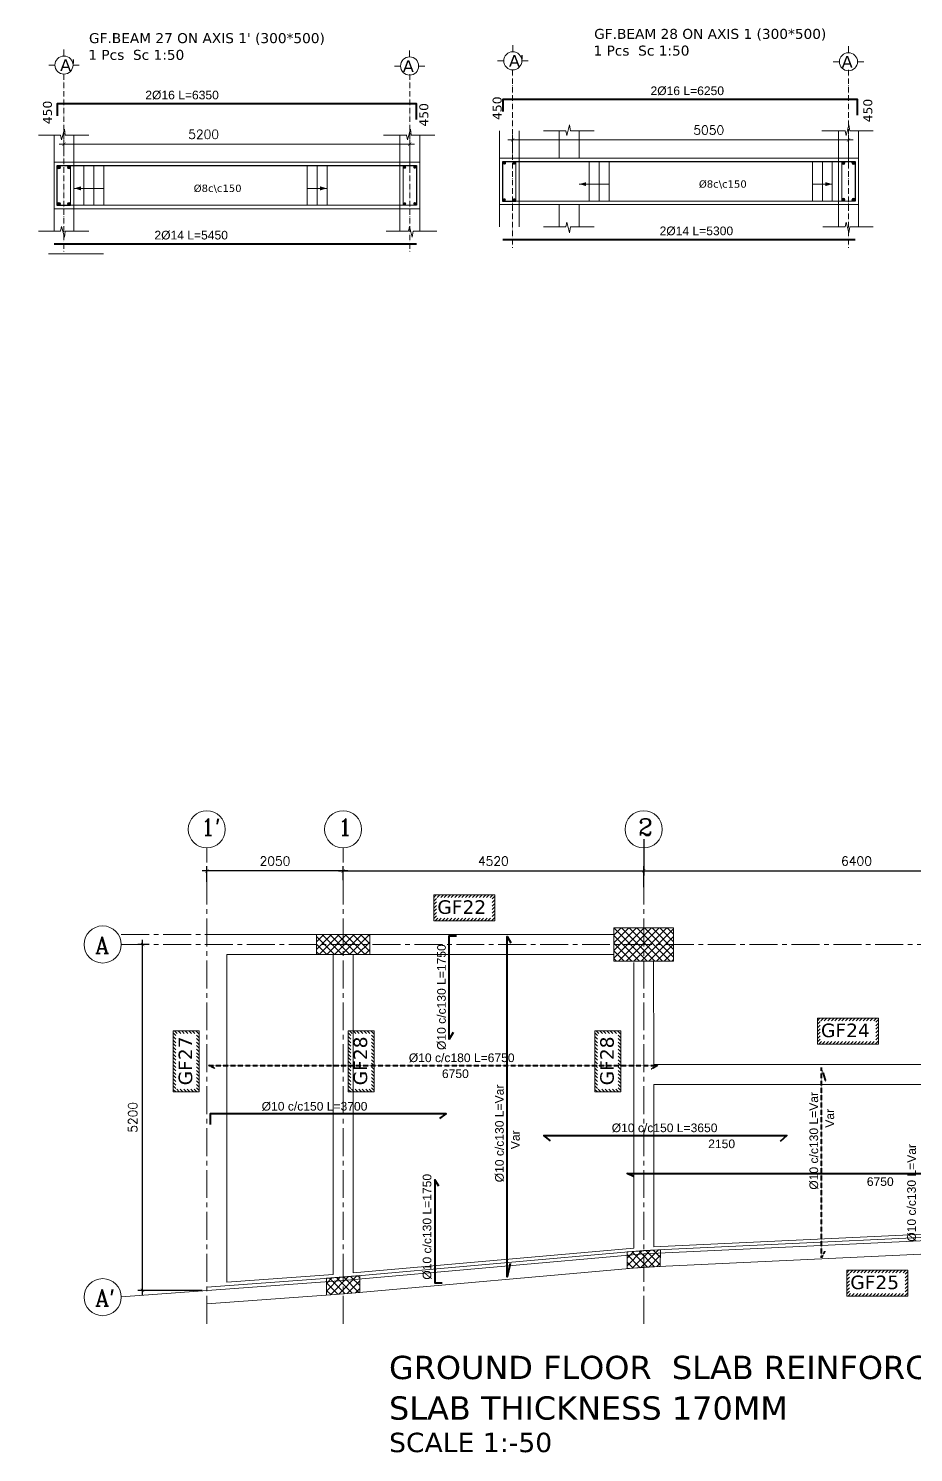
# Model space of a CAD drawing. Header units: inches. Extents: x -26151 to 62940, y -10194 to 246332.
# Drawn here: x 890 to 2221, y 111273 to 113413 of the extents above; entities that cross this region are included whole.
import ezdxf

# ---------------------------------------------------------------- set-up
doc = ezdxf.new("R2010")
doc.units = ezdxf.units.IN
doc.header["$LTSCALE"] = 0.7
doc.header["$MEASUREMENT"] = 0
for name, pattern in [('ACAD_ISO10W100', [18, 12, -3, 0, -3]), ('CENTER2', [1.125, 0.75, -0.125, 0.125, -0.125]), ('DASHED2', [0.375, 0.25, -0.125])]:
    doc.linetypes.add(name, pattern=pattern)
doc.layers.get('0').update_dxf_attribs({"lineweight": 13})
doc.layers.get('Defpoints').update_dxf_attribs({"lineweight": 5})
for name, color, linetype, lineweight in [('axis', 254, 'ACAD_ISO10W100', 9), ('BEAM', 5, 'Continuous', 0), ('BEAM FRAME', 5, 'Continuous', 18), ('COLUMN', 4, 'Continuous', 20), ('dim', 1, 'Continuous', 25), ('elevline', 30, 'Continuous', 20), ('FRAME 070', 5, 'Continuous', 60), ('hach', 9, 'Continuous', 9), ('hach 1', 254, 'Continuous', 9), ('hatch', 9, 'Continuous', 9), ('renforcment', 141, 'Continuous', 40), ('tex', 3, 'Continuous', 25), ('TEXT', 3, 'Continuous', 25), ('top rein. extension', 50, 'Continuous', 20), ('top renforcment', 7, 'Continuous', 40)]:
    doc.layers.add(name, color=color, linetype=linetype, lineweight=lineweight)
doc.styles.add('100', font='romans.shx', dxfattribs={"height": 13.5})
doc.styles.add('GENERATED_STYLE_4', font='verdanai.ttf')
doc.styles.add('romanc', font='verdana.ttf', dxfattribs={"height": 250})
doc.styles.get("Standard").update_dxf_attribs({"font": 'arial.ttf', "height": 13})
doc.dimstyles.new('100', dxfattribs={"dimtxt": 13.5, "dimasz": 5, "dimexe": 7, "dimexo": 7, "dimgap": 8, "dimtad": 1, "dimdec": 0, "dimlfac": 10, "dimzin": 4, "dimdsep": 46, "dimtxsty": '100', "dimblk": 'ARCHTICK', "dimcen": 0.09, "dimdle": 7, "dimclrd": 1, "dimclre": 8, "dimclrt": 2, "dimadec": 0, "dimazin": 1, "dimtfac": 1, "dimtdec": 0, "dimtix": 1, "dimtofl": 0, "dimtmove": 0, "dimatfit": 3, "dimldrblk": 'ARCHTICK', "dimfxl": 0, "dimtolj": 1, "dimtzin": 0, "dimlwd": -1, "dimlwe": -1, "dimarcsym": 0})
doc.dimstyles.new('abr100', dxfattribs={"dimtxt": 15, "dimasz": 5, "dimexe": 7, "dimexo": 7, "dimgap": 8, "dimtad": 1, "dimdec": 0, "dimlfac": 10, "dimzin": 4, "dimdsep": 46, "dimtxsty": '100', "dimblk": 'ARCHTICK', "dimcen": 0.09, "dimdle": 7, "dimclrd": 1, "dimclre": 8, "dimclrt": 2, "dimadec": 0, "dimazin": 1, "dimtfac": 1, "dimtdec": 0, "dimtix": 1, "dimtofl": 0, "dimtmove": 0, "dimatfit": 3, "dimldrblk": 'ARCHTICK', "dimfxl": 0, "dimtolj": 1, "dimtzin": 0, "dimlwd": -1, "dimlwe": -1, "dimarcsym": 0})
doc.dimstyles.get("Standard").update_dxf_attribs({"dimtxt": 13, "dimasz": 5, "dimexe": 0.18, "dimexo": 0.0625, "dimgap": 6, "dimtad": 1, "dimdec": 0, "dimlfac": 10, "dimzin": 0, "dimdsep": 46, "dimtxsty": 'Standard', "dimblk": 'ARCHTICK', "dimcen": 0.09, "dimse1": 1, "dimse2": 1, "dimclrd": 1, "dimclre": 7, "dimclrt": 3, "dimadec": 0, "dimazin": 0, "dimtfac": 1, "dimtdec": 0, "dimtix": 1, "dimtofl": 0, "dimtmove": 0, "dimatfit": 3, "dimldrblk": 'ARCHTICK', "dimfxl": 0, "dimtolj": 1, "dimtzin": 0, "dimarcsym": 0})
doc.dimstyles.new('STANDARD$0', dxfattribs={"dimscale": 0, "dimtxt": 50, "dimasz": 8, "dimexe": 15, "dimexo": 0.0625, "dimgap": 2, "dimtad": 1, "dimdec": 0, "dimzin": 0, "dimdsep": 46, "dimtxsty": 'Standard', "dimblk1": 'ARCHTICK', "dimblk2": 'ARCHTICK', "dimsah": 1, "dimcen": 0.09, "dimdle": 15, "dimclrd": 3, "dimclre": 3, "dimclrt": 3, "dimazin": 0, "dimtfac": 1, "dimtdec": 0, "dimtofl": 0, "dimtmove": 1, "dimatfit": 3, "dimldrblk": 'ARCHTICK', "dimfxl": 0, "dimtolj": 1, "dimtzin": 0, "dimarcsym": 0})
pattern_1 = [(45, (-460756.624, -147577.451), (-5.7452426, 5.7452426), []), (135, (-460756.624, -147577.451), (-5.7452426, -5.7452426), [])]
pattern_2 = [(45, (-460744.624, -147577.451), (-5.7452426, 5.7452426), []), (135, (-460744.624, -147577.451), (-5.7452426, -5.7452426), [])]

# ---------------------------------------------------------------- blocks, each defined once
blk = doc.blocks.new('_ArchTick')
at = {"color": 0, "linetype": 'ByBlock', "lineweight": 0, "const_width": 0.15}
blk.add_lwpolyline([(-0.5, -0.5), (0.5, 0.5)], dxfattribs=at)
blk = doc.blocks.new('*D914')
at = {"color": 1, "transparency": 16777216}
blk.add_line((1470.8, 113239.2), (936.8, 113239.2), dxfattribs=at)
at = {"color": 8, "transparency": 16777216}
for p, q in [((943.8, 113221), (943.8, 113246.2)), ((1463.8, 113202.6), (1463.8, 113246.2))]:
    blk.add_line(p, q, dxfattribs=at)
at = {"layer": 'Defpoints', "color": 0, "transparency": 16777216}
for p in [(943.8, 113239.2), (943.8, 113214), (1463.8, 113195.6)]:
    blk.add_point(p, dxfattribs=at)
at = {"color": 1, "transparency": 16777216, "xscale": 5, "yscale": 5, "zscale": 5, "rotation": 180}
blk.add_blockref('_ArchTick', (943.8, 113239.2), dxfattribs=at)
at = {"color": 1, "transparency": 16777216, "xscale": 5, "yscale": 5, "zscale": 5}
blk.add_blockref('_ArchTick', (1463.8, 113239.2), dxfattribs=at)
at = {"color": 2, "transparency": 16777216, "insert": (1153.8, 113253.9), "char_height": 13.5, "attachment_point": 5, "style": '100'}
blk.add_mtext('\\A1;5200', dxfattribs=at)
blk = doc.blocks.new('*D915')
at = {"layer": 'Defpoints', "color": 0, "transparency": 16777216}
for p in [(935.8, 113089.2, -37318.8), (935.8, 113089.2), (1370.8, 113089.2, -13870.6)]:
    blk.add_point(p, dxfattribs=at)
at = {"layer": 'TEXT', "color": 3, "transparency": 16777216, "insert": (1135.1, 113102.2), "char_height": 13, "attachment_point": 5}
blk.add_mtext('\\A1;2%%C14 L=5450', dxfattribs=at)
blk = doc.blocks.new('*D916')
at = {"layer": 'Defpoints', "color": 0, "transparency": 16777216}
for p in [(890.4, 113299.8, -440.4), (1420.4, 113299.8, 46.4), (1420.4, 113299.8)]:
    blk.add_point(p, dxfattribs=at)
at = {"layer": 'TEXT', "color": 3, "transparency": 16777216, "insert": (1121.4, 113312.8), "char_height": 13, "attachment_point": 5}
blk.add_mtext('\\A1;2%%C16 L=6350', dxfattribs=at)
blk = doc.blocks.new('*D917')
at = {"color": 8, "transparency": 16777216}
for p, q in [((1618.5, 113225.3), (1618.5, 113252.6)), ((2123.5, 113209), (2123.5, 113252.6))]:
    blk.add_line(p, q, dxfattribs=at)
at = {"color": 1, "transparency": 16777216}
blk.add_line((2130.5, 113245.6), (1611.5, 113245.6), dxfattribs=at)
at = {"layer": 'Defpoints', "color": 0, "transparency": 16777216}
for p in [(1618.5, 113245.6), (1618.5, 113218.3, 217.9), (2123.5, 113202)]:
    blk.add_point(p, dxfattribs=at)
at = {"color": 1, "transparency": 16777216, "xscale": 5, "yscale": 5, "zscale": 5, "rotation": 180}
blk.add_blockref('_ArchTick', (1618.5, 113245.6), dxfattribs=at)
at = {"color": 1, "transparency": 16777216, "xscale": 5, "yscale": 5, "zscale": 5}
blk.add_blockref('_ArchTick', (2123.5, 113245.6), dxfattribs=at)
at = {"color": 2, "transparency": 16777216, "insert": (1913.5, 113260.3), "char_height": 13.5, "attachment_point": 5, "style": '100'}
blk.add_mtext('\\A1;5050', dxfattribs=at)
blk = doc.blocks.new('*D918')
at = {"layer": 'Defpoints', "color": 0, "transparency": 16777216}
for p in [(1695.5, 113095.6, -37318.8), (1695.5, 113095.6), (2130.5, 113095.6, -13870.6)]:
    blk.add_point(p, dxfattribs=at)
at = {"layer": 'TEXT', "color": 3, "transparency": 16777216, "insert": (1894.8, 113108.6), "char_height": 13, "attachment_point": 5}
blk.add_mtext('\\A1;2%%C14 L=5300', dxfattribs=at)
blk = doc.blocks.new('*D919')
at = {"layer": 'Defpoints', "color": 0, "transparency": 16777216}
for p in [(1650.1, 113306.2, -440.4), (2180.1, 113306.2, 46.4), (2180.1, 113306.2)]:
    blk.add_point(p, dxfattribs=at)
at = {"layer": 'TEXT', "color": 3, "transparency": 16777216, "insert": (1881.1, 113319.2), "char_height": 13, "attachment_point": 5}
blk.add_mtext('\\A1;2%%C16 L=6250', dxfattribs=at)
blk = doc.blocks.new('*D1832')
at = {"layer": 'Defpoints', "color": 0, "transparency": 16777216}
for p in [(1815.6, 112146.8), (1363.6, 112125.9), (1815.6, 112115.2)]:
    blk.add_point(p, dxfattribs=at)
at = {"layer": 'dim', "color": 1, "transparency": 16777216}
blk.add_line((1356.6, 112146.8), (1822.6, 112146.8), dxfattribs=at)
at = {"layer": 'dim', "color": 8, "transparency": 16777216}
for p, q in [((1363.6, 112132.9), (1363.6, 112153.8)), ((1815.6, 112122.2), (1815.6, 112153.8))]:
    blk.add_line(p, q, dxfattribs=at)
at = {"layer": 'dim', "color": 1, "transparency": 16777216, "xscale": 5, "yscale": 5, "zscale": 5, "rotation": 180}
blk.add_blockref('_ArchTick', (1363.6, 112146.8), dxfattribs=at)
at = {"layer": 'dim', "color": 1, "transparency": 16777216, "xscale": 5, "yscale": 5, "zscale": 5}
blk.add_blockref('_ArchTick', (1815.6, 112146.8), dxfattribs=at)
at = {"layer": 'dim', "color": 2, "transparency": 16777216, "insert": (1589.6, 112161.6), "char_height": 13.5, "attachment_point": 5, "style": '100'}
blk.add_mtext('\\A1;4520', dxfattribs=at)
blk = doc.blocks.new('*D1834')
at = {"layer": 'Defpoints', "color": 0, "transparency": 16777216}
for p in [(1062, 112036.3), (1078.7, 112036.3), (1158.6, 111516.3)]:
    blk.add_point(p, dxfattribs=at)
at = {"layer": 'dim', "color": 8, "transparency": 16777216}
for p, q in [((1071.7, 112036.3), (1055, 112036.3)), ((1151.6, 111516.3), (1055, 111516.3))]:
    blk.add_line(p, q, dxfattribs=at)
at = {"layer": 'dim', "color": 1, "transparency": 16777216}
blk.add_line((1062, 111509.3), (1062, 112043.3), dxfattribs=at)
at = {"layer": 'dim', "color": 1, "transparency": 16777216, "xscale": 5, "yscale": 5, "zscale": 5}
for p, rotation in [((1062, 112036.3), 90), ((1062, 111516.3), 270)]:
    blk.add_blockref('_ArchTick', p, dxfattribs=dict(at, rotation=rotation))
at = {"layer": 'dim', "color": 2, "transparency": 16777216, "insert": (1047.3, 111776.3), "char_height": 13.5, "attachment_point": 5, "rotation": 90, "style": '100'}
blk.add_mtext('\\A1;5200', dxfattribs=at)
blk = doc.blocks.new('*D1836')
at = {"layer": 'Defpoints', "color": 0, "transparency": 16777216}
for p in [(1158.6, 112146.8), (1158.6, 112123.3), (1363.6, 112126.3)]:
    blk.add_point(p, dxfattribs=at)
at = {"layer": 'dim', "color": 1, "transparency": 16777216}
blk.add_line((1370.6, 112146.8), (1151.6, 112146.8), dxfattribs=at)
at = {"layer": 'dim', "color": 8, "transparency": 16777216}
for p, q in [((1158.6, 112130.3), (1158.6, 112153.8)), ((1363.6, 112133.3), (1363.6, 112153.8))]:
    blk.add_line(p, q, dxfattribs=at)
at = {"layer": 'dim', "color": 1, "transparency": 16777216, "xscale": 5, "yscale": 5, "zscale": 5, "rotation": 180}
blk.add_blockref('_ArchTick', (1158.6, 112146.8), dxfattribs=at)
at = {"layer": 'dim', "color": 1, "transparency": 16777216, "xscale": 5, "yscale": 5, "zscale": 5}
blk.add_blockref('_ArchTick', (1363.6, 112146.8), dxfattribs=at)
at = {"layer": 'dim', "color": 2, "transparency": 16777216, "insert": (1261.1, 112161.6), "char_height": 13.5, "attachment_point": 5, "style": '100'}
blk.add_mtext('\\A1;2050', dxfattribs=at)
blk = doc.blocks.new('*D1837')
at = {"layer": 'Defpoints', "color": 0, "transparency": 16777216}
for p in [(1815.6, 112201.4), (2455.6, 112146.8), (2455.6, 112117.8)]:
    blk.add_point(p, dxfattribs=at)
at = {"layer": 'dim', "color": 8, "transparency": 16777216}
for p, q in [((1815.6, 112194.4), (1815.6, 112139.8)), ((2455.6, 112124.8), (2455.6, 112153.8))]:
    blk.add_line(p, q, dxfattribs=at)
at = {"layer": 'dim', "color": 1, "transparency": 16777216}
blk.add_line((1808.6, 112146.8), (2462.6, 112146.8), dxfattribs=at)
at = {"layer": 'dim', "color": 1, "transparency": 16777216, "xscale": 5, "yscale": 5, "zscale": 5, "rotation": 180}
blk.add_blockref('_ArchTick', (1815.6, 112146.8), dxfattribs=at)
at = {"layer": 'dim', "color": 1, "transparency": 16777216, "xscale": 5, "yscale": 5, "zscale": 5}
blk.add_blockref('_ArchTick', (2455.6, 112146.8), dxfattribs=at)
at = {"layer": 'dim', "color": 2, "transparency": 16777216, "insert": (2135.6, 112161.6), "char_height": 13.5, "attachment_point": 5, "style": '100'}
blk.add_mtext('\\A1;6400', dxfattribs=at)
blk = doc.blocks.new('*D1838')
at = {"layer": 'Defpoints', "color": 0, "transparency": 16777216}
for p in [(1815.6, 111723.9, -26473), (2030.6, 111723.9, -40395.4), (2030.6, 111723.9)]:
    blk.add_point(p, dxfattribs=at)
at = {"layer": 'TEXT', "color": 3, "transparency": 16777216, "insert": (1932.8, 111736.5), "char_height": 13, "attachment_point": 5}
blk.add_mtext('\\A1;2150', dxfattribs=at)
blk = doc.blocks.new('*D1839')
at = {"layer": 'Defpoints', "color": 0, "transparency": 16777216}
for p in [(1665.6, 111749.1), (2030.6, 111749.1), (2030.6, 111747.4)]:
    blk.add_point(p, dxfattribs=at)
at = {"layer": 'TEXT', "color": 3, "transparency": 16777216, "insert": (1847, 111760.4), "char_height": 13, "attachment_point": 5}
blk.add_mtext('\\A1;%%C10 c/c150 L=3650', dxfattribs=at)
blk = doc.blocks.new('*D1844')
at = {"layer": 'Defpoints', "color": 0, "transparency": 16777216}
for p in [(1161.6, 111829.2, -19467.6), (1836.6, 111829.2, -59863), (1836.6, 111829.2)]:
    blk.add_point(p, dxfattribs=at)
at = {"layer": 'TEXT', "color": 3, "transparency": 16777216, "insert": (1532.4, 111841.9), "char_height": 13, "attachment_point": 5}
blk.add_mtext('\\A1;6750', dxfattribs=at)
blk = doc.blocks.new('*D1845')
at = {"layer": 'Defpoints', "color": 0, "transparency": 16777216}
for p in [(1161.6, 111854.4), (1836.6, 111854.4, -19467.6), (1836.6, 111852.7)]:
    blk.add_point(p, dxfattribs=at)
at = {"layer": 'TEXT', "color": 3, "transparency": 16777216, "insert": (1541.9, 111865.7), "char_height": 13, "attachment_point": 5}
blk.add_mtext('\\A1;%%C10 c/c180 L=6750', dxfattribs=at)
blk = doc.blocks.new('*D1846')
at = {"layer": 'Defpoints', "color": 0, "transparency": 16777216}
for p in [(1790.6, 111667.1, -19467.6), (2465.6, 111667.1, -59863), (2465.6, 111667.1)]:
    blk.add_point(p, dxfattribs=at)
at = {"layer": 'TEXT', "color": 3, "transparency": 16777216, "insert": (2171.3, 111679.7), "char_height": 13, "attachment_point": 5}
blk.add_mtext('\\A1;6750', dxfattribs=at)
blk = doc.blocks.new('*D1847')
at = {"layer": 'Defpoints', "color": 0, "transparency": 16777216}
for p in [(1921.1, 111692.2), (2596.2, 111692.2, -19467.6), (2596.2, 111690.5)]:
    blk.add_point(p, dxfattribs=at)
at = {"layer": 'TEXT', "color": 3, "transparency": 16777216, "insert": (2311.4, 111703.5), "char_height": 13, "attachment_point": 5}
blk.add_mtext('\\A1;%%C10 c/c180 L=6800', dxfattribs=at)
blk = doc.blocks.new('*D1852')
at = {"layer": 'Defpoints', "color": 0, "transparency": 16777216}
for p in [(1501.3, 111667.8), (1501.3, 111492.8), (1503, 111492.8)]:
    blk.add_point(p, dxfattribs=at)
at = {"layer": 'TEXT', "color": 3, "transparency": 16777216, "insert": (1490, 111611.9), "char_height": 13, "attachment_point": 5, "rotation": 90}
blk.add_mtext('\\A1;%%C10 c/c130 L=1750', dxfattribs=at)
blk = doc.blocks.new('*D1853')
at = {"layer": 'Defpoints', "color": 0, "transparency": 16777216}
for p in [(1635.4, 112061.3, -59863), (1635.4, 112061.3), (1635.4, 111596.3, -59863)]:
    blk.add_point(p, dxfattribs=at)
at = {"layer": 'TEXT', "color": 3, "transparency": 16777216, "insert": (1622.8, 111742.7), "char_height": 13, "attachment_point": 5, "rotation": 90}
blk.add_mtext('\\A1;Var', dxfattribs=at)
blk = doc.blocks.new('*D1854')
at = {"layer": 'Defpoints', "color": 0, "transparency": 16777216}
for p in [(1610.2, 112061.3, -19467.6), (1611.9, 112061.3), (1610.2, 111596.2, -40395.4)]:
    blk.add_point(p, dxfattribs=at)
at = {"layer": 'TEXT', "color": 3, "transparency": 16777216, "insert": (1598.9, 111752.2), "char_height": 13, "attachment_point": 5, "rotation": 90}
blk.add_mtext('\\A1;%%C10 c/c130 L=Var', dxfattribs=at)
blk = doc.blocks.new('*D1855')
at = {"layer": 'Defpoints', "color": 0, "transparency": 16777216}
for p in [(2108.1, 111872.3, -119726), (2108.1, 111872.3), (2108.1, 111596.3, -59863)]:
    blk.add_point(p, dxfattribs=at)
at = {"layer": 'TEXT', "color": 3, "transparency": 16777216, "insert": (2095.5, 111774.9), "char_height": 13, "attachment_point": 5, "rotation": 90}
blk.add_mtext('\\A1;Var', dxfattribs=at)
blk = doc.blocks.new('*D1856')
at = {"layer": 'Defpoints', "color": 0, "transparency": 16777216}
for p in [(2082.9, 111872.3, -79330.7), (2084.6, 111872.3), (2082.9, 111596.2, -40395.4)]:
    blk.add_point(p, dxfattribs=at)
at = {"layer": 'TEXT', "color": 3, "transparency": 16777216, "insert": (2071.6, 111741.1), "char_height": 13, "attachment_point": 5, "rotation": 90}
blk.add_mtext('\\A1;%%C10 c/c130 L=Var', dxfattribs=at)
blk = doc.blocks.new('*D1861')
at = {"layer": 'Defpoints', "color": 0, "transparency": 16777216}
for p in [(1148.6, 111781.5), (1148.6, 111779.8), (1518.6, 111781.5, 13009.9)]:
    blk.add_point(p, dxfattribs=at)
at = {"layer": 'TEXT', "color": 3, "transparency": 16777216, "insert": (1320.6, 111792.8), "char_height": 13, "attachment_point": 5}
blk.add_mtext('\\A1;%%C10 c/c150 L=3700', dxfattribs=at)
blk = doc.blocks.new('*D1862')
at = {"layer": 'Defpoints', "color": 0, "transparency": 16777216}
for p in [(2229.9, 111718.9), (2229.9, 111543.9), (2231.6, 111543.9)]:
    blk.add_point(p, dxfattribs=at)
at = {"layer": 'TEXT', "color": 3, "transparency": 16777216, "insert": (2218.6, 111662.9), "char_height": 13, "attachment_point": 5, "rotation": 90}
blk.add_mtext('\\A1;%%C10 c/c130 L=Var', dxfattribs=at)
blk = doc.blocks.new('*D1865')
at = {"layer": 'Defpoints', "color": 0, "transparency": 16777216}
for p in [(1523, 112076.2), (1524.7, 112076.2), (1523, 111901.2)]:
    blk.add_point(p, dxfattribs=at)
at = {"layer": 'TEXT', "color": 3, "transparency": 16777216, "insert": (1511.7, 111957.1), "char_height": 13, "attachment_point": 5, "rotation": 90}
blk.add_mtext('\\A1;%%C10 c/c130 L=1750', dxfattribs=at)

msp = doc.modelspace()

# ---------------------------------------------------------------- hatches: boundary and pattern name
at = {"layer": 'elevline'}
for points in [[(1604, 113210.75, -1), (1608.76, 113210.75, -1)], [(1618.36, 113210.57, -1), (1623.12, 113210.57, -1)], [(2118.27, 113210.92, 1), (2113.51, 113210.92, 1)], [(2128.76, 113210.92, -1), (2133.51, 113210.92, -1)], [(938.57, 113204.51, 1), (933.81, 113204.51, 1)], [(949.06, 113204.51, -1), (953.81, 113204.51, -1)], [(1453.75, 113204.46, -1), (1458.51, 113204.46, -1)], [(1468.96, 113204.58, -1), (1473.72, 113204.58, -1)], [(938.57, 113149.27, -1), (933.81, 113149.27, -1)], [(949.06, 113149.27, 1), (953.81, 113149.27, 1)], [(1453.79, 113149.47, -1), (1458.54, 113149.47, -1)], [(1469, 113149.84, -1), (1473.75, 113149.84, -1)], [(1603.61, 113155.59, -1), (1608.36, 113155.59, -1)], [(1618.62, 113155.51, -1), (1623.38, 113155.51, -1)], [(2118.27, 113155.67, -1), (2113.51, 113155.67, -1)], [(2128.76, 113155.67, 1), (2133.51, 113155.67, 1)]]:
    msp.add_hatch(color=256, dxfattribs=at).paths.add_polyline_path(points)
at = {"layer": 'hach 1', "linetype": 'ByBlock'}
h = msp.add_hatch(dxfattribs=at)
h.set_pattern_fill('ANSI31', color=256, scale=30, style=0)
h.set_pattern_definition([(45, (13957.3154, -7567.46), (-2.65165043, 2.65165043), [])])
h.paths.add_polyline_path([(1591.86, 112110.71), (1499.92, 112110.71), (1499.92, 112071.71), (1591.86, 112071.71)])
h.paths.add_polyline_path([(1587.86, 112106.71), (1587.86, 112075.71), (1503.92, 112075.71), (1503.92, 112106.71)], flags=16)
h = msp.add_hatch(dxfattribs=at)
h.set_pattern_fill('ANSI31', color=256, scale=30, style=0)
h.set_pattern_definition([(45, (14534.163, -7752.7618), (-2.65165043, 2.65165043), [])])
h.paths.add_polyline_path([(2168.71, 111925.41), (2076.77, 111925.41), (2076.77, 111886.41), (2168.71, 111886.41)])
h.paths.add_polyline_path([(2164.71, 111921.41), (2164.71, 111890.41), (2080.77, 111890.41), (2080.77, 111921.41)], flags=16)
h = msp.add_hatch(dxfattribs=at)
h.set_pattern_fill('ANSI31', color=256, scale=30, angle=90, style=0)
h.set_pattern_definition([(135, (120786.3127, 124271.9737), (-2.65165043, -2.65165043), [])])
h.paths.add_polyline_path([(1108.15, 111906.52), (1108.15, 111814.58), (1147.15, 111814.58), (1147.15, 111906.52)])
h.paths.add_polyline_path([(1112.15, 111902.52), (1143.15, 111902.52), (1143.15, 111818.58), (1112.15, 111818.58)], flags=16)
h = msp.add_hatch(dxfattribs=at)
h.set_pattern_fill('ANSI31', color=256, scale=30, angle=90, style=0)
h.set_pattern_definition([(135, (121049.41, 124271.9737), (-2.65165043, -2.65165043), [])])
h.paths.add_polyline_path([(1371.24, 111906.52), (1371.24, 111814.58), (1410.24, 111814.58), (1410.24, 111906.52)])
h.paths.add_polyline_path([(1375.24, 111902.52), (1406.24, 111902.52), (1406.24, 111818.58), (1375.24, 111818.58)], flags=16)
h = msp.add_hatch(dxfattribs=at)
h.set_pattern_fill('ANSI31', color=256, scale=30, angle=90, style=0)
h.set_pattern_definition([(135, (121420.309, 124271.9737), (-2.65165043, -2.65165043), [])])
h.paths.add_polyline_path([(1742.14, 111906.52), (1742.14, 111814.58), (1781.14, 111814.58), (1781.14, 111906.52)])
h.paths.add_polyline_path([(1746.14, 111902.52), (1777.14, 111902.52), (1777.14, 111818.58), (1746.14, 111818.58)], flags=16)
h = msp.add_hatch(dxfattribs=at)
h.set_pattern_fill('ANSI31', color=256, scale=30, style=0)
h.set_pattern_definition([(45, (14578.263, -8131.541), (-2.65165043, 2.65165043), [])])
h.paths.add_polyline_path([(2212.81, 111546.63), (2120.87, 111546.63), (2120.87, 111507.63), (2212.81, 111507.63)])
h.paths.add_polyline_path([(2208.81, 111542.63), (2208.81, 111511.63), (2124.87, 111511.63), (2124.87, 111542.63)], flags=16)
at = {"layer": 'hatch', "ltscale": 0.5}
h = msp.add_hatch(dxfattribs=at)
h.set_pattern_fill('NET', color=256, scale=65, angle=45, style=0)
h.set_pattern_definition(pattern_2)
h.paths.add_polyline_path([(1770.57, 112061.26), (1860.57, 112061.26), (1860.57, 112011.26), (1770.57, 112011.26)])
h = msp.add_hatch(dxfattribs=at)
h.set_pattern_fill('NET', color=256, scale=65, angle=45, style=0)
h.set_pattern_definition(pattern_1)
h.paths.add_polyline_path([(1323.57, 112051.25), (1403.57, 112051.26), (1403.57, 112021.26), (1323.57, 112021.26)])
h = msp.add_hatch(dxfattribs=at)
h.set_pattern_fill('NET', color=256, scale=65, angle=45, style=0)
h.set_pattern_definition(pattern_2)
h.paths.add_polyline_path([(1790.57, 111574.07), (1840.61, 111577.44), (1840.57, 111552.41), (1790.57, 111548.97)])
h = msp.add_hatch(dxfattribs=at)
h.set_pattern_fill('NET', color=256, scale=65, angle=45, style=0)
h.set_pattern_definition(pattern_1)
h.paths.add_polyline_path([(1338.57, 111534.44), (1388.57, 111538.49), (1388.55, 111513.39), (1338.57, 111509.38)])

# ---------------------------------------------------------------- linework, layer by layer
at = {"lineweight": 20}
for centre in [(1158.55, 112209.31), (1363.55, 112209.31), (1815.55, 112209.31), (1002.01, 112036.26), (1002.01, 111506.13)]:
    msp.add_ellipse(centre, major_axis=(-0.02, 27.86), ratio=1, start_param=4.7118466, end_param=10.9950319, dxfattribs=at)
at = {"layer": 'axis'}
for p, q in [((943.81, 113344.41, -314.97), (943.81, 113077.15, -314.97)), ((1463.81, 113344.41, -314.97), (1463.81, 113077.15, -314.97)), ((1618.51, 113350.82, -97.06), (1618.51, 113083.56, -97.06)), ((2123.51, 113350.82, -97.06), (2123.51, 113083.56, -97.06))]:
    msp.add_line(p, q, dxfattribs=at)
at = {"layer": 'axis', "linetype": 'CENTER2', "ltscale": 80}
for p, q in [((1158.57, 111466.26), (1158.57, 112181.45)), ((1363.57, 111466.26), (1363.57, 112181.45)), ((1815.57, 111466.26), (1815.57, 112181.45)), ((1029.87, 112051.26), (1770.57, 112051.26)), ((1029.87, 112036.26), (3774.99, 112036.26))]:
    msp.add_line(p, q, dxfattribs=at)
at = {"layer": 'BEAM', "linetype": 'Continuous'}
for p, q in [((1348.57, 112021.26), (1348.57, 111540.19)), ((1378.57, 112021.26), (1378.57, 111542.63)), ((1830.62, 111855.96), (2440.57, 111855.96)), ((1830.63, 111825.96), (2440.57, 111825.96))]:
    msp.add_line(p, q, dxfattribs=at)
at = {"layer": 'BEAM FRAME'}
for points, elevation in [([(1478.81, 113141.89), (928.81, 113141.89), (928.81, 113211.89), (1478.81, 113211.89)], -97.06), ([(2138.51, 113148.3), (1598.51, 113148.3), (1598.51, 113218.3), (2138.51, 113218.3)], 120.85)]:
    msp.add_lwpolyline(points, close=True, dxfattribs=dict(at, elevation=elevation))
at = {"layer": 'COLUMN', "lineweight": 20}
for p, q in [((928.81, 113252.82, -97.06), (928.81, 113211.89, -97.06)), ((958.81, 113252.82, -97.06), (958.81, 113211.89, -97.06)), ((1448.81, 113252.82, -97.06), (1448.81, 113211.89, -97.06)), ((1478.81, 113252.82, -97.06), (1478.81, 113211.89, -97.06)), ((1598.51, 113259.22, 120.85), (1598.51, 113218.3, 120.85)), ((1628.51, 113259.22, 120.85), (1628.51, 113218.3, 120.85)), ((1688.51, 113259.22, 120.85), (1688.51, 113218.3, 120.85)), ((1718.51, 113259.22, 120.85), (1718.51, 113218.3, 120.85)), ((2108.51, 113259.22, 120.85), (2108.51, 113218.3, 120.85)), ((2138.51, 113259.22, 120.85), (2138.51, 113218.3, 120.85)), ((1598.51, 113114.87, 120.85), (1598.51, 113148.3, 120.85)), ((1628.51, 113114.87, 120.85), (1628.51, 113148.3, 120.85)), ((1688.51, 113114.87, 120.85), (1688.51, 113148.3, 120.85)), ((1718.51, 113114.87, 120.85), (1718.51, 113148.3, 120.85)), ((2108.51, 113114.87, 120.85), (2108.51, 113148.3, 120.85)), ((2138.51, 113114.87, 120.85), (2138.51, 113148.3, 120.85)), ((928.81, 113108.46, -97.06), (928.81, 113141.89, -97.06)), ((958.81, 113108.46, -97.06), (958.81, 113141.89, -97.06)), ((1448.81, 113108.46, -97.06), (1448.81, 113141.89, -97.06)), ((1478.81, 113108.46, -97.06), (1478.81, 113141.89, -97.06))]:
    msp.add_line(p, q, dxfattribs=at)
at = {"layer": 'COLUMN'}
for points in [[(1770.57, 112061.26), (1860.57, 112061.26), (1860.57, 112011.26), (1770.57, 112011.26)], [(1323.57, 112051.25), (1403.57, 112051.26), (1403.57, 112021.26), (1323.57, 112021.26)], [(1790.57, 111574.07), (1840.61, 111577.44), (1840.57, 111552.41), (1790.57, 111548.97)], [(1338.57, 111534.44), (1388.57, 111538.49), (1388.55, 111513.39), (1338.57, 111509.38)]]:
    msp.add_lwpolyline(points, close=True, dxfattribs=at)
at = {"layer": 'elevline'}
for p, q in [((1733.51, 113153.3, -97.06), (1733.51, 113213.3, -97.06)), ((1748.51, 113153.3, -97.06), (1748.51, 113213.3, -97.06)), ((1763.51, 113153.3, -97.06), (1763.51, 113213.3, -97.06)), ((2069.24, 113153.3, -97.06), (2069.24, 113213.3, -97.06)), ((2084.24, 113153.3, -97.06), (2084.24, 113213.3, -97.06)), ((2099.2, 113153.3, -97.06), (2099.2, 113213.3, -97.06)), ((973.81, 113146.89, -314.97), (973.81, 113206.89, -314.97)), ((988.81, 113146.89, -314.97), (988.81, 113206.89, -314.97)), ((1003.81, 113146.89, -314.97), (1003.81, 113206.89, -314.97)), ((1309.54, 113146.89, -314.97), (1309.54, 113206.89, -314.97)), ((1324.54, 113146.89, -314.97), (1324.54, 113206.89, -314.97)), ((1339.5, 113146.89, -314.97), (1339.5, 113206.89, -314.97))]:
    msp.add_line(p, q, dxfattribs=at)
for centre in [(2115.89, 113210.92, -97.06), (2131.14, 113210.92, -97.06), (936.19, 113204.51, -314.97), (951.43, 113204.51, -314.97), (936.19, 113149.27, -314.97), (951.43, 113149.27, -314.97), (2115.89, 113155.67, -97.06), (2131.14, 113155.67, -97.06)]:
    msp.add_circle(centre, 2.38, dxfattribs=at)
at = {"layer": 'FRAME 070', "lineweight": 20}
for p, q in [((938.81, 113252.82, -97.06), (905.42, 113252.82, -97.06)), ((940.31, 113245.74, -97.06), (938.81, 113252.82, -97.06)), ((944.5, 113261.82, -97.06), (940.31, 113245.74, -97.06)), ((945.85, 113252.82, -97.06), (944.5, 113261.82, -97.06)), ((981.2, 113252.82, -97.06), (945.85, 113252.82, -97.06)), ((1459.46, 113252.82, -97.06), (1424.1, 113252.82, -97.06)), ((1460.49, 113245.74, -97.06), (1458.98, 113252.82, -97.06)), ((1464.67, 113261.82, -97.06), (1460.49, 113245.74, -97.06)), ((1466.02, 113252.82, -97.06), (1464.67, 113261.82, -97.06)), ((1501.37, 113252.82, -97.06), (1466.02, 113252.82, -97.06)), ((1698.51, 113259.22, 120.85), (1665.12, 113259.22, 120.85)), ((1700.02, 113252.15, 120.85), (1698.51, 113259.22, 120.85)), ((1704.2, 113268.22, 120.85), (1700.02, 113252.15, 120.85)), ((1705.55, 113259.22, 120.85), (1704.2, 113268.22, 120.85)), ((1740.9, 113259.22, 120.85), (1705.55, 113259.22, 120.85)), ((2118.99, 113259.22, 120.85), (2083.63, 113259.22, 120.85)), ((2120.02, 113252.15, 120.85), (2118.51, 113259.22, 120.85)), ((2124.2, 113268.22, 120.85), (2120.02, 113252.15, 120.85)), ((2125.55, 113259.22, 120.85), (2124.2, 113268.22, 120.85)), ((2160.9, 113259.22, 120.85), (2125.55, 113259.22, 120.85)), ((938.81, 113108.46, -97.06), (905.42, 113108.46, -97.06)), ((940.31, 113115.54, -97.06), (938.81, 113108.46, -97.06)), ((944.5, 113099.46, -97.06), (940.31, 113115.54, -97.06)), ((945.85, 113108.46, -97.06), (944.5, 113099.46, -97.06)), ((981.2, 113108.46, -97.06), (945.85, 113108.46, -97.06)), ((1461.88, 113108.46, -97.06), (1428.49, 113108.46, -97.06)), ((1463.39, 113115.54, -97.06), (1461.88, 113108.46, -97.06)), ((1467.57, 113099.46, -97.06), (1463.39, 113115.54, -97.06)), ((1468.92, 113108.46, -97.06), (1467.57, 113099.46, -97.06)), ((1504.28, 113108.46, -97.06), (1468.92, 113108.46, -97.06)), ((1698.51, 113114.87, 120.85), (1665.12, 113114.87, 120.85)), ((1700.02, 113121.94, 120.85), (1698.51, 113114.87, 120.85)), ((1704.2, 113105.87, 120.85), (1700.02, 113121.94, 120.85)), ((1705.55, 113114.87, 120.85), (1704.2, 113105.87, 120.85)), ((1740.9, 113114.87, 120.85), (1705.55, 113114.87, 120.85)), ((2118.51, 113114.87, 120.85), (2085.12, 113114.87, 120.85)), ((2120.02, 113121.94, 120.85), (2118.51, 113114.87, 120.85)), ((2124.2, 113105.87, 120.85), (2120.02, 113121.94, 120.85)), ((2125.55, 113114.87, 120.85), (2124.2, 113105.87, 120.85)), ((2160.9, 113114.87, 120.85), (2125.55, 113114.87, 120.85))]:
    msp.add_line(p, q, dxfattribs=at)
at = {"layer": 'FRAME 070', "lineweight": 15}
for points, elevation in [([(958.81, 113141.89), (928.81, 113141.89), (928.81, 113211.89), (958.81, 113211.89)], -314.97), ([(1478.81, 113141.89), (1448.81, 113141.89), (1448.81, 113211.89), (1478.81, 113211.89)], -314.97), ([(1628.51, 113148.3), (1598.51, 113148.3), (1598.51, 113218.3), (1628.51, 113218.3)], -97.06), ([(2138.51, 113148.3), (2108.51, 113148.3), (2108.51, 113218.3), (2138.51, 113218.3)], -97.06)]:
    msp.add_lwpolyline(points, close=True, dxfattribs=dict(at, elevation=elevation))
at = {"layer": 'hach', "color": 0}
msp.add_line((920.58, 113074.42), (1003.25, 113074.42), dxfattribs=at)
at = {"layer": 'hach', "color": 5}
for p, q in [((1158.57, 112051.26), (1323.57, 112051.26)), ((1403.57, 112051.26), (1770.57, 112051.26)), ((1188.57, 112021.26), (1323.57, 112021.26)), ((1188.57, 111528.48), (1188.57, 112021.26)), ((1403.57, 112021.26), (1770.57, 112021.26)), ((1830.57, 112011.26), (1830.62, 111855.96)), ((1800.57, 112009.03), (1800.71, 111579.98)), ((1830.63, 111825.96), (1830.71, 111581.98))]:
    msp.add_line(p, q, dxfattribs=at)
at = {"layer": 'hach', "color": 0}
for points, elevation in [([(1623.51, 113213.3), (1603.51, 113213.3), (1603.51, 113153.18), (1623.51, 113153.18)], -97.06), ([(1453.81, 113206.89), (1473.81, 113206.89), (1473.81, 113147.25), (1453.81, 113147.25)], -314.97)]:
    msp.add_lwpolyline(points, close=True, dxfattribs=dict(at, elevation=elevation))
msp.add_lwpolyline([(1029.87, 111506.84), (1363.57, 111531.26), (1815.57, 111571.26), (2455.57, 111601.26), (3349.16, 111630.95)], dxfattribs=at)
at = {"layer": 'hach', "color": 4}
for points in [[(1158.57, 111521.27), (1363.17, 111536.24), (1815.23, 111576.25), (2455.37, 111606.26), (2932.57, 111622.11)], [(1158.57, 111496.21), (1365.18, 111511.32), (1816.92, 111551.3), (2456.37, 111581.28), (2932.57, 111597.1)]]:
    msp.add_lwpolyline(points, dxfattribs=at)
at = {"layer": 'hach', "color": 5}
for points in [[(1830.71, 111581.98), (2440.57, 111610.57)], [(1378.57, 111542.63), (1800.71, 111579.98)], [(1188.57, 111528.48), (1348.57, 111540.19)]]:
    msp.add_lwpolyline(points, dxfattribs=at)
at = {"layer": 'hach 1', "linetype": 'ByBlock'}
for points in [[(1499.92, 112110.71), (1591.86, 112110.71), (1591.86, 112071.71), (1499.92, 112071.71)], [(2076.77, 111925.41), (2168.71, 111925.41), (2168.71, 111886.41), (2076.77, 111886.41)], [(1108.15, 111814.58), (1108.15, 111906.52), (1147.15, 111906.52), (1147.15, 111814.58)], [(1371.24, 111814.58), (1371.24, 111906.52), (1410.24, 111906.52), (1410.24, 111814.58)], [(1742.14, 111814.58), (1742.14, 111906.52), (1781.14, 111906.52), (1781.14, 111814.58)], [(2120.87, 111546.63), (2212.81, 111546.63), (2212.81, 111507.63), (2120.87, 111507.63)]]:
    msp.add_lwpolyline(points, close=True, dxfattribs=at)
at = {"layer": 'hatch'}
for p, q in [((943.81, 113381.39, -314.97), (943.81, 113371.65, -314.97)), ((1463.56, 113380.02, -314.97), (1463.56, 113370.29, -314.97)), ((1618.76, 113387.79, -97.06), (1618.76, 113378.06, -97.06)), ((2123.51, 113386.43, -97.06), (2123.51, 113376.69, -97.06)), ((1595.84, 113364.31, -97.06), (1605.57, 113364.31, -97.06)), ((1641.68, 113364.31, -97.06), (1631.95, 113364.31, -97.06)), ((2100.59, 113362.95, -97.06), (2110.33, 113362.95, -97.06)), ((2146.44, 113362.95, -97.06), (2136.7, 113362.95, -97.06)), ((920.89, 113357.91, -314.97), (930.62, 113357.91, -314.97)), ((966.74, 113357.91, -314.97), (957, 113357.91, -314.97)), ((1440.64, 113356.55, -314.97), (1450.37, 113356.55, -314.97)), ((1486.48, 113356.55, -314.97), (1476.75, 113356.55, -314.97))]:
    msp.add_line(p, q, dxfattribs=at)
for centre in [(943.81, 113358.03, -314.97), (1463.56, 113356.67, -314.97), (1618.76, 113364.44, -97.06), (2123.51, 113363.07, -97.06)]:
    msp.add_circle(centre, 13.62, dxfattribs=at)
at = {"layer": 'renforcment', "lineweight": -2}
for points, elevation in [([(2133.51, 113153.3), (1603.51, 113153.18), (1603.51, 113213.3), (2133.51, 113213.3)], 120.85), ([(1473.81, 113147.25), (933.81, 113146.89), (933.81, 113206.89), (1473.81, 113206.89)], -97.06)]:
    msp.add_lwpolyline(points, close=True, dxfattribs=dict(at, elevation=elevation))
at = {"layer": 'top rein. extension'}
for p, q in [((958.85, 113172.73, -314.97), (1003.81, 113172.73, -314.97)), ((1339.5, 113172.73, -314.97), (1309.54, 113172.73, -314.97)), ((1718.56, 113179.13, -97.06), (1763.51, 113179.13, -97.06)), ((2099.2, 113179.13, -97.06), (2069.24, 113179.13, -97.06))]:
    msp.add_line(p, q, dxfattribs=at)
for points in [[(969.33, 113175.73, -314.97), (959.2, 113172.73, -314.97), (969.33, 113169.73, -314.97)], [(1329.03, 113175.73, -314.97), (1339.15, 113172.73, -314.97), (1329.03, 113169.73, -314.97)], [(1729.03, 113182.13, -97.06), (1718.9, 113179.13, -97.06), (1729.03, 113176.13, -97.06)], [(2088.73, 113182.13, -97.06), (2098.86, 113179.13, -97.06), (2088.73, 113176.13, -97.06)]]:
    msp.add_solid(points, dxfattribs=at)
at = {"layer": 'top renforcment'}
for p, q in [((928.81, 113089.24, -532.87), (1473.81, 113089.24, -532.87)), ((1603.51, 113095.64, -314.97), (2133.51, 113095.64, -314.97))]:
    msp.add_line(p, q, dxfattribs=at)
for points, elevation in [([(1473.81, 113276.49), (1473.81, 113299.63), (933.81, 113299.77), (933.81, 113281.88)], -314.97), ([(2137.21, 113282.9), (2137.21, 113306.17), (1603.51, 113306.5), (1603.51, 113288.34)], -97.06)]:
    msp.add_lwpolyline(points, dxfattribs=dict(at, elevation=elevation))
at = {"layer": 'top renforcment', "lineweight": 15}
for points, elevation in [([(2133.51, 113153.3), (2113.51, 113153.3), (2113.51, 113213.3), (2133.51, 113213.3)], -97.06), ([(953.81, 113146.89), (933.81, 113146.89), (933.81, 113206.89), (953.81, 113206.89)], -314.97)]:
    msp.add_lwpolyline(points, close=True, dxfattribs=dict(at, elevation=elevation))
at = {"layer": 'top renforcment', "color": 3}
for points in [[(1529.24, 111903.9), (1522.96, 111894.16), (1522.97, 112049.16), (1534, 112049.16)], [(1507.57, 111672.74), (1501.3, 111682.49), (1501.3, 111527.48), (1512.33, 111527.48)]]:
    msp.add_lwpolyline(points, dxfattribs=at)
at = {"layer": 'top renforcment', "color": 4, "ltscale": 2}
for points, elevation in [([(1615.01, 111556.89), (1610.2, 111536.44), (1610.2, 112048.48), (1616.02, 112038.74)], 34486.2), ([(1800.28, 111687.44), (1790.54, 111692.25), (2476.75, 111692.25), (2462.69, 111688.34)], -5909.18)]:
    msp.add_lwpolyline(points, dxfattribs=dict(at, elevation=elevation))
at = {"layer": 'top renforcment', "color": 4, "linetype": 'DASHED2', "ltscale": 2}
for points, elevation in [([(1171.33, 111849.62), (1161.58, 111854.42), (1836.57, 111854.43), (1826.83, 111848.61)], -5909.18), ([(2087.71, 111575.12), (2082.91, 111565.37), (2082.91, 111851.46), (2088.73, 111831.66)], 34486.2)]:
    msp.add_lwpolyline(points, dxfattribs=dict(at, elevation=elevation))
at = {"layer": 'top renforcment', "color": 3, "elevation": -13009.85}
for points in [[(1508.83, 111774.73), (1518.57, 111781.53), (1163.58, 111781.53), (1163.58, 111765.74)], [(1675.32, 111741.22), (1665.58, 111749.08), (2030.58, 111749.09), (2020.83, 111740.2)]]:
    msp.add_lwpolyline(points, dxfattribs=at)

# ---------------------------------------------------------------- texts
at = {"layer": 'tex', "style": 'romanc'}
for p in [(1138.9, 113167.36, -33751.15), (1898.6, 113173.76, -33533.25)]:
    msp.add_text('%%C8c\\c150', height=11, dxfattribs=at).set_placement(p)
at = {"layer": 'TEXT', "style": 'romanc'}
for s, height, p in [("GF.BEAM 27 ON AXIS 1' (300*500)", 15, (981.44, 113391.05, -314.97)), ('GF.BEAM 28 ON AXIS 1 (300*500)', 15, (1741.14, 113397.45, -97.06)), ('1 Pcs  Sc 1:50 ', 15, (980.42, 113365.95, -314.97)), ('1 Pcs  Sc 1:50 ', 15, (1740.12, 113372.35, -97.06)), ("A'", 17.6, (937.98, 113349.11, -314.97)), ('A', 17.6, (1453.39, 113347.75, -314.97)), ("A'", 17.6, (1612.92, 113355.51, -97.06)), ('A', 17.6, (2113.34, 113354.15, -97.06)), ('GF22', 20.4, (1505.3, 112082.27)), ('GF24', 20.4, (2082.15, 111896.97)), ('GF25', 20.4, (2126.25, 111518.19)), ('GROUND FLOOR  SLAB REINFORCEMENT  ', 35, (1432.57, 111383)), ('SLAB THICKNESS 170MM', 35, (1432.57, 111322.04))]:
    msp.add_text(s, height=height, dxfattribs=at).set_placement(p)
for s, height, p in [('450', 13.5, (925.64, 113269.17, -73707.92)), ('450', 13.5, (1491.63, 113265.61, -73272.11)), ('450', 13.5, (1601.89, 113275.57, -73490.01)), ('450', 13.5, (2159.3, 113272.02, -73054.2)), ('GF27', 20.4, (1136.58, 111824.57)), ('GF28', 20.4, (1399.68, 111824.57)), ('GF28', 20.4, (1770.57, 111824.57))]:
    msp.add_text(s, height=height, rotation=90, dxfattribs=at).set_placement(p)
at = {"layer": 'TEXT', "color": 7, "style": 'romanc'}
msp.add_text('SCALE 1:-50', height=29.1666, dxfattribs=at).set_placement((1432.72, 111273.18))
at = {"layer": 'TEXT', "char_height": 25, "attachment_point": 1, "style": 'GENERATED_STYLE_4'}
for s, insert in [("{\\Fromanc|c0;1'}", (1149.46, 112225.25)), ('{\\Fromanc|c0;1}', (1355.64, 112225.25)), ('{\\Fromanc|c0;2}', (1807.64, 112225.25)), ('{\\Fromanc|c0;A}', (990.56, 112047.77)), ("{\\Fromanc|c0;A'}", (990.56, 111517.64))]:
    msp.add_mtext(s, dxfattribs=dict(at, insert=insert))

# ---------------------------------------------------------------- dimensions: what is measured, and where the dimension line sits
for base, p1, p2, picture, middle in [((943.81, 113239.19, -314.97), (1463.81, 113195.63, -314.97), (943.81, 113213.99, -314.97), '*D914', (1153.81, 113239.19, -314.97)), ((1618.51, 113245.59, -97.06), (2123.51, 113202.03, -97.06), (1618.51, 113218.3, 120.85), '*D917', (1913.51, 113245.59, -97.06))]:
    dim = msp.add_linear_dim(base=base, p1=p1, p2=p2, angle=180, dimstyle='100')
    dim.commit()
    dim.dimension.update_dxf_attribs({"geometry": picture, "text_midpoint": middle, "dimtype": 160})
at = {"layer": 'dim'}
for base, p1, p2, picture, middle in [((2455.57, 112146.82), (1815.57, 112201.44), (2455.57, 112117.79), '*D1837', (2135.57, 112161.57)), ((1158.57, 112146.82), (1363.57, 112126.28), (1158.57, 112123.32), '*D1836', (1261.07, 112161.57)), ((1815.57, 112146.82), (1363.57, 112125.94), (1815.57, 112115.16), '*D1832', (1589.57, 112161.57))]:
    dim = msp.add_linear_dim(base=base, p1=p1, p2=p2, dimstyle='abr100', dxfattribs=at)
    dim.commit()
    dim.dimension.update_dxf_attribs({"geometry": picture, "text_midpoint": middle})
dim = msp.add_linear_dim(base=(1062.05, 112036.26), p1=(1158.57, 111516.26), p2=(1078.68, 112036.26), angle=90, dimstyle='abr100', dxfattribs=at)
dim.commit()
dim.dimension.update_dxf_attribs({"geometry": '*D1834', "text_midpoint": (1047.3, 111776.26)})
at = {"layer": 'TEXT'}
for base, p1, p2, angle, text, dimstyle, override, picture, middle, dimtype in [((2180.11, 113306.17, -97.06), (1650.11, 113306.17, -537.43), (2180.11, 113306.17, -50.67), 0, '2%%C16 L=6250', 'Standard', {"dimsd1": 1, "dimsd2": 1, "dimfxl": 0.1, "dimfxlon": 1}, '*D919', (1881.13, 113306.17, -97.06), 161), ((1420.41, 113299.77, -314.97), (890.41, 113299.77, -755.33), (1420.41, 113299.77, -268.58), 0, '2%%C16 L=6350', 'Standard', {"dimsd1": 1, "dimsd2": 1, "dimfxl": 0.1, "dimfxlon": 1}, '*D916', (1121.42, 113299.77, -314.97), 161), ((1695.52, 113095.64, 12269.9), (2130.51, 113095.64, -1600.69), (1695.52, 113095.64, -25048.89), 180, '2%%C14 L=5300', 'Standard', {"dimsd1": 1, "dimsd2": 1, "dimfxl": 0.1, "dimfxlon": 1}, '*D918', (1894.77, 113095.64, 12269.9), 161), ((935.81, 113089.24, 12052), (1370.81, 113089.24, -1818.59), (935.81, 113089.24, -25266.79), 180, '2%%C14 L=5450', 'Standard', {"dimsd1": 1, "dimsd2": 1, "dimfxl": 0.1, "dimfxlon": 1}, '*D915', (1135.07, 113089.24, 12052), 161), ((1524.69, 112076.23, 13009.85), (1523, 111901.23, 13009.85), (1523, 112076.23, 13009.85), 90, '%%C10 c/c130 L=<>', 'STANDARD$0', {"dimscale": 1, "dimtxt": 13, "dimasz": 5, "dimexe": 0.18, "dimgap": 6, "dimlfac": 10, "dimblk": 'ArchTick', "dimsah": 0, "dimdle": 0, "dimse1": 1, "dimse2": 1, "dimsd1": 1, "dimsd2": 1, "dimclrd": 1, "dimclre": 7, "dimadec": 0, "dimtix": 1, "dimtmove": 0, "dimfxl": 0.1}, '*D1865', (1524.69, 111957.14, 13009.85), 160), ((1611.93, 112061.26, 47496.06), (1610.23, 111596.23, 7100.68), (1610.23, 112061.26, 28028.42), 90, '%%C10 c/c130 L=Var', 'Standard', {"dimsd1": 1, "dimsd2": 1, "dimfxl": 0.1, "dimfxlon": 1}, '*D1854', (1611.93, 111752.22, 47496.06), 160), ((1635.4, 112061.26, 59863.02), (1635.4, 111596.26), (1635.4, 112061.26), 90, 'Var', 'Standard', {"dimsd1": 1, "dimsd2": 1, "dimfxl": 0.1, "dimfxlon": 1}, '*D1853', (1635.4, 111742.72, 59863.02), 161), ((2084.64, 111872.26, 47496.06), (2082.94, 111596.23, 7100.68), (2082.94, 111872.26, -31834.6), 90, '%%C10 c/c130 L=Var', 'Standard', {"dimsd1": 1, "dimsd2": 1, "dimfxl": 0.1, "dimfxlon": 1}, '*D1856', (2084.64, 111741.06, 47496.06), 160), ((2108.11, 111872.26, 59863.02), (2108.11, 111596.26), (2108.11, 111872.26, -59863.02), 90, 'Var', 'Standard', {"dimsd1": 1, "dimsd2": 1, "dimfxl": 0.1, "dimfxlon": 1}, '*D1855', (2108.11, 111774.88, 59863.02), 161), ((1148.58, 111779.8), (1518.57, 111781.5, 13009.85), (1148.58, 111781.5), 180, '%%C10 c/c150 L=<>', 'Standard', {"dimsd1": 1, "dimsd2": 1, "dimfxl": 0.1, "dimfxlon": 1}, '*D1861', (1320.6, 111779.8), 160), ((2231.63, 111543.85, 13009.85), (2229.93, 111718.85, 13009.85), (2229.93, 111543.85, 13009.85), 270, '%%C10 c/c130 L=Var', 'STANDARD$0', {"dimscale": 1, "dimtxt": 13, "dimasz": 5, "dimexe": 0.18, "dimgap": 6, "dimlfac": 10, "dimblk": 'ArchTick', "dimsah": 0, "dimdle": 0, "dimse1": 1, "dimse2": 1, "dimsd1": 1, "dimsd2": 1, "dimclrd": 1, "dimclre": 7, "dimadec": 0, "dimtix": 1, "dimtmove": 0, "dimfxl": 0.1}, '*D1862', (2231.63, 111662.94, 13009.85), 160), ((1503.02, 111492.84, 13009.85), (1501.33, 111667.84, 13009.85), (1501.33, 111492.84, 13009.85), 270, '%%C10 c/c130 L=<>', 'STANDARD$0', {"dimscale": 1, "dimtxt": 13, "dimasz": 5, "dimexe": 0.18, "dimgap": 6, "dimlfac": 10, "dimblk": 'ArchTick', "dimsah": 0, "dimdle": 0, "dimse1": 1, "dimse2": 1, "dimsd1": 1, "dimsd2": 1, "dimclrd": 1, "dimclre": 7, "dimadec": 0, "dimtix": 1, "dimtmove": 0, "dimfxl": 0.1}, '*D1852', (1503.02, 111611.92, 13009.85), 160)]:
    dim = msp.add_linear_dim(base=base, p1=p1, p2=p2, angle=angle, text=text, dimstyle=dimstyle, override=override, dxfattribs=at)
    dim.commit()
    dim.dimension.update_dxf_attribs({"geometry": picture, "text_midpoint": middle, "dimtype": dimtype})
for base, p1, p2, text, picture, middle in [((1836.57, 111852.7, 7100.68), (1161.58, 111854.4, 7100.68), (1836.57, 111854.4, -12366.96), '%%C10 c/c180 L=<>', '*D1845', (1541.88, 111852.7, 7100.68)), ((2030.58, 111747.36), (1665.58, 111749.06), (2030.58, 111749.06), '%%C10 c/c150 L=<>', '*D1839', (1846.95, 111747.36)), ((2596.16, 111690.52, 7100.68), (1921.13, 111692.22, 7100.68), (2596.16, 111692.22, -12366.96), '%%C10 c/c180 L=6800', '*D1847', (2311.43, 111690.52, 7100.68))]:
    dim = msp.add_linear_dim(base=base, p1=p1, p2=p2, text=text, dimstyle='Standard', override={"dimsd1": 1, "dimsd2": 1, "dimfxl": 0.1, "dimfxlon": 1}, dxfattribs=at)
    dim.commit()
    dim.dimension.update_dxf_attribs({"geometry": picture, "text_midpoint": middle, "dimtype": 160})
for base, p1, p2, picture, middle in [((1836.5709, 111829.2301, 19467.6373), (1161.6173, 111829.2301), (1836.5709, 111829.2301, -40395.3816), '*D1844', (1532.3823, 111829.2301, 19467.6373)), ((2030.58, 111723.89, 12366.96), (1815.58, 111723.89, -14106.02), (2030.58, 111723.89, -28028.42), '*D1838', (1932.77, 111723.89, 12366.96)), ((2465.57, 111667.05, 19467.64), (1790.57, 111667.05), (2465.57, 111667.05, -40395.38), '*D1846', (2171.34, 111667.05, 19467.64))]:
    dim = msp.add_linear_dim(base=base, p1=p1, p2=p2, angle=360, dimstyle='Standard', override={"dimsd1": 1, "dimsd2": 1, "dimfxl": 0.1, "dimfxlon": 1}, dxfattribs=at)
    dim.commit()
    dim.dimension.update_dxf_attribs({"geometry": picture, "text_midpoint": middle, "dimtype": 161})

doc.saveas('drawing.dxf')
